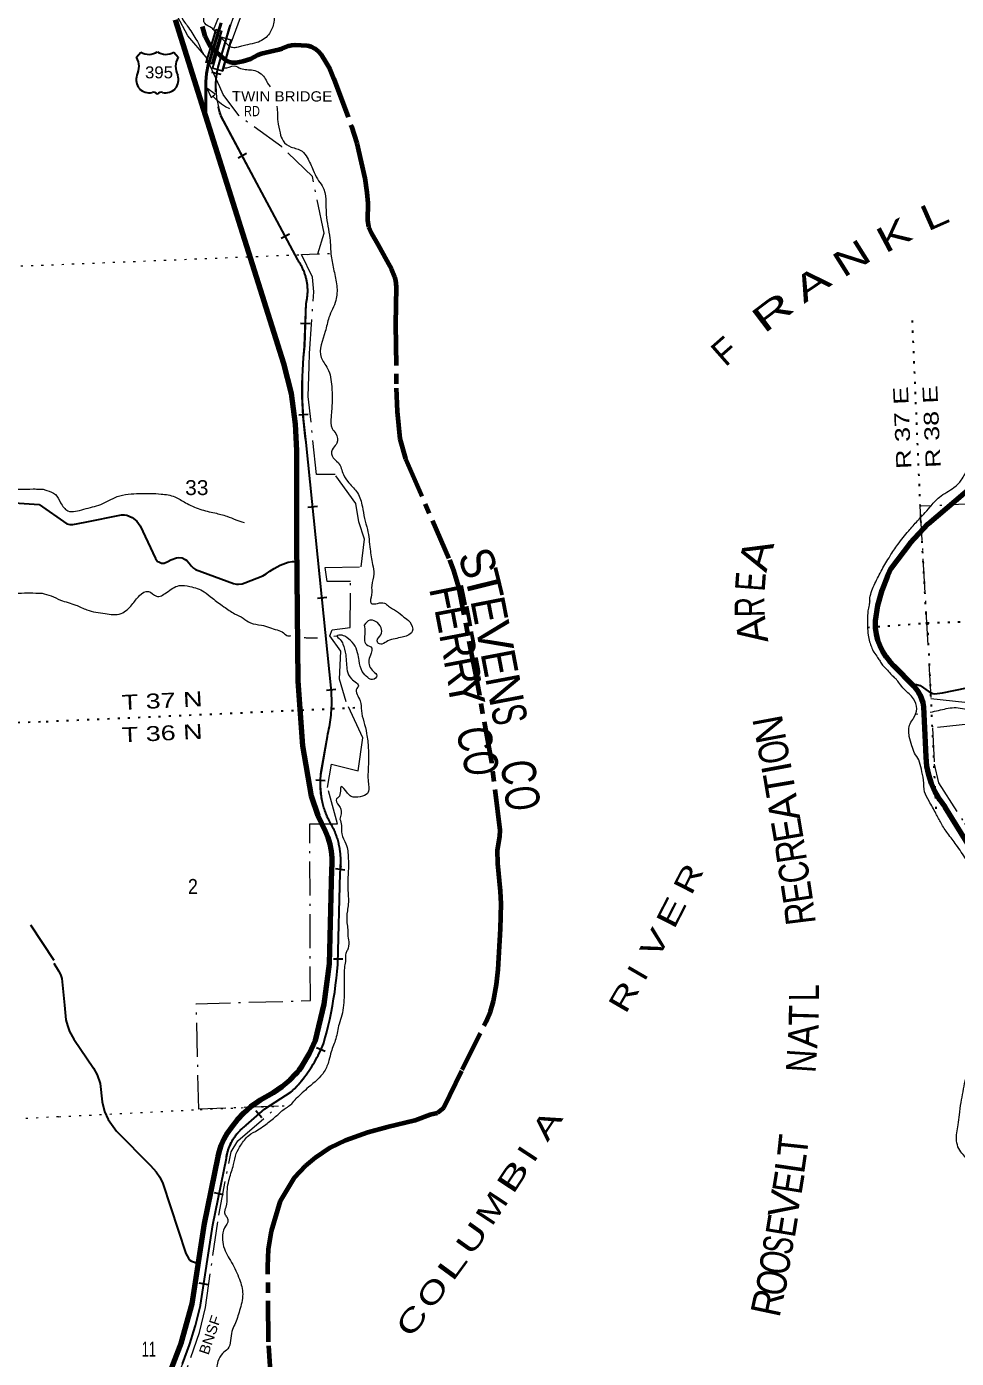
# Model space of a CAD drawing. Header units: feet. Extents: x 485078 to 733631, y 372822 to 564222.
# Drawn here: x 701063 to 711966, y 427414 to 443034 of the extents above; entities that cross this region are included whole.
import ezdxf
from ezdxf.enums import TextEntityAlignment as Align

# ---------------------------------------------------------------- set-up
doc = ezdxf.new("R2010")
doc.units = ezdxf.units.FT
doc.header["$LTSCALE"] = 80
for name, pattern in [('DOT_DASHED', [7.7, 5, -1.2, 0.3, -1.2]), ('DOTTED', [1.5, 0.3, -1.2]), ('LONG_DASH_SHORT_DASH', [9.9, 6, -1.2, 1.5, -1.2])]:
    doc.linetypes.add(name, pattern=pattern)
for name, color, linetype, lineweight in [('11', 7, 'LONG_DASH_SHORT_DASH', 60), ('16', 7, 'Continuous', 25), ('20', 7, 'Continuous', 70), ('23', 7, 'Continuous', 70), ('26', 7, 'Continuous', 40), ('27', 7, 'Continuous', 25), ('29', 7, 'Continuous', 25), ('34', 7, 'Continuous', 25), ('39', 7, 'Continuous', 13), ('41', 7, 'Continuous', 13), ('44', 7, 'DOT_DASHED', 13), ('6', 7, 'DOTTED', 25), ('61', 7, 'Continuous', 13), ('7', 7, 'DOTTED', 13)]:
    doc.layers.add(name, color=color, linetype=linetype, lineweight=lineweight)
doc.layers.add('12', color=7, linetype='Continuous')

msp = doc.modelspace()

# ---------------------------------------------------------------- linework, layer by layer
at = {"layer": '11'}
for points in [[(703122.11, 443034.54), (703154.33, 442921.75), (703191.24, 442846.98), (703219.81, 442802.37), (703330.47, 442694.76), (703398.76, 442642.43), (703436.55, 442622.13), (703473.44, 442613.68), (703518.89, 442613.18), (703597.93, 442628.04), (703687.24, 442658.21), (703774.39, 442702.21), (703815.28, 442718.7), (704019.73, 442764.56), (704060.91, 442777.8), (704137.61, 442808.43), (704173.84, 442817.3), (704212.5, 442820.86), (704281.62, 442818.62), (704356.44, 442811.5), (704401.1, 442799.67), (704440.65, 442779.81), (704481.59, 442748.04), (704517.21, 442707.45), (704573.06, 442618.97), (704616.54, 442537.94), (704666.92, 442423.34), (704872.29, 441863.76), (704936, 441667.72), (704986.2, 441445.6), (705027.09, 441256.64), (705051.61, 441087.03), (705064.96, 440965.47), (705059.5, 440765.78), (705072.16, 440687.48), (705105.77, 440607.63), (705182.49, 440479.78), (705287.61, 440288.33), (705340.78, 440190.13), (705376.08, 440102.6), (705387.59, 440055.68), (705394.76, 439983.16), (705389.07, 439539.02), (705397.97, 438793.7), (705407.28, 438519.15), (705439.28, 438199.22), (705504.26, 437966.55), (706024.62, 436778.59)], [(703935.82, 427083.36), (703899.88, 427608.22), (703891.68, 428490.58), (703898.5, 428696.58), (703935.2, 428905.24), (704040.33, 429263), (704205.54, 429534.9), (704331.69, 429671.59), (704449.3, 429770.51), (704624, 429887.09), (704802.99, 429972.17), (705063.8, 430067.18), (705293.12, 430128.64), (705620.45, 430208.91), (705796.18, 430275.88), (705881.45, 430295.77), (705954.76, 430354.13), (706171.77, 430798.49), (706453.53, 431363.49), (706501.01, 431483.6), (706537.44, 431605.58), (706573.67, 431797.58), (706592.32, 431974.09), (706619.36, 432453.48), (706625.84, 432745.09), (706620.03, 432895.63), (706587.31, 433217.17), (706586.2, 433373.13), (706612.33, 433535.35), (706616, 433609.96), (706516.86, 434408.67), (706345.42, 435356.18), (706130.76, 436459.71), (706074.09, 436654.92), (706024.62, 436778.59)]]:
    msp.add_lwpolyline(points, dxfattribs=at)
at = {"layer": '16'}
for p, q in [((702352.12, 442674.93), (702403.43, 442733.69)), ((702595.19, 442739.66), (702594.91, 442739.46)), ((702787.28, 442733.78), (702838.67, 442674.93))]:
    msp.add_line(p, q, dxfattribs=at)
for centre, radius, start, end in [((702494.51, 442891.35), 182.07, 239.97227, 303.45418), ((702696.29, 442890.85), 181.52, 236.33975, 300.08743), ((702696.28, 442891.35), 182.07, 236.54582, 236.59441), ((702159.14, 442564.3), 222.05, 332.97043, 29.75871), ((703031.64, 442564.3), 222.05, 150.24129, 207.02957), ((702498.33, 442409.4), 151.42, 159.09177, 283.81923), ((702692.45, 442409.4), 151.42, 256.18077, 20.90823)]:
    msp.add_arc(centre, radius, start, end, dxfattribs=at)
for centre, major_axis, start_param, end_param in [((702553.67, 442210.58), (-19.56, 51.67), 4.95877769, 6.28318531), ((702637.12, 442210.58), (19.56, 51.67), 0, 1.32637542)]:
    msp.add_ellipse(centre, major_axis=major_axis, ratio=0.929097, start_param=start_param, end_param=end_param, dxfattribs=at)
at = {"layer": '20'}
for points in [[(703164.5, 441984.67), (702808.06, 443114.08)], [(702763.09, 427300.24), (702877.91, 427604.18), (703003.54, 428053.85), (703147.13, 428995.86), (703307.95, 429782.33), (703319.58, 429833.07), (703344.99, 429912.26), (703378.54, 429988.37), (703419.87, 430060.56), (703468.51, 430128.02), (703534.07, 430215.03), (703608.37, 430294.7), (703690.59, 430366.18), (703779.82, 430428.66), (703806.98, 430445.06), (703958.07, 430532.35), (704059.28, 430601.12), (704152.74, 430680.08), (704215.64, 430745.65), (704239.37, 430770.62), (704257.49, 430795.65), (704292.68, 430844.26), (704380.12, 430988.19), (704452.04, 431140.47), (704551.22, 431566.8), (704612.62, 432042.32), (704641.54, 433152.14), (704646.31, 433203.11), (704646.94, 433284.19), (704639.1, 433364.9), (704622.86, 433444.35), (704598.41, 433521.67), (704566.01, 433596), (704481.57, 433779.45), (704402, 434007.78), (704302.27, 434597.62), (704245.97, 435356.91), (704232.28, 436988.15), (704229.48, 438062.94), (704216.96, 438370.01), (704167.13, 438730.74), (704079.86, 439084.28), (703164.5, 441984.67)]]:
    msp.add_lwpolyline(points, dxfattribs=at)
at = {"layer": '23'}
for points in [[(711141.34, 435644.28), (711103.04, 435705.8), (711071.38, 435770.99), (711046.71, 435839.13), (711029.29, 435909.47), (711019.33, 435981.25), (711016.92, 436053.68), (711017.16, 436063), (711046.16, 436246.15), (711094.15, 436425.27), (711160.6, 436598.38), (711201.47, 436683.95), (711423.37, 436974.78), (711634.88, 437202.45), (712164.84, 437651.96)], [(712283.27, 433152.46), (711833.57, 433880.55), (711771.33, 433966.73), (711718.45, 434058.95), (711675.49, 434156.18), (711642.93, 434257.38), (711621.12, 434361.42), (711610.31, 434467.17), (711609.74, 434554.32), (711585.71, 435057.88), (711576.7, 435102.31), (711563.09, 435145.55), (711545.04, 435187.13), (711522.74, 435226.6), (711496.43, 435263.52), (711466.41, 435297.49), (711463.49, 435300.43), (711236.11, 435534.88), (711185.86, 435587.1), (711141.34, 435644.28)]]:
    msp.add_lwpolyline(points, dxfattribs=at)
at = {"layer": '26'}
msp.add_lwpolyline([(703164.5, 441984.67), (703164.52, 442002.32), (703164.98, 442338.93), (703165.01, 442363.68), (703166.02, 442388.93), (703173.8, 442484.72), (703193.06, 442587.16), (703198.38, 442604.55), (703343.23, 443078.45)], dxfattribs=at)
at = {"layer": '27', "lineweight": 13}
msp.add_lwpolyline([(703247.99, 442220.83), (703273.6, 442242.32), (703174.95, 442311.4), (703225.86, 442202.25)], close=True, dxfattribs=at)
msp.add_lwpolyline([(703445.35, 442070.37), (703395.91, 442095.31), (703349.34, 442125.28), (703306.17, 442159.95), (703266.85, 442198.95), (703247.99, 442220.83)], dxfattribs=at)
at = {"layer": '29'}
msp.add_line((701106.18, 432500.8), (701379.81, 432084.72), dxfattribs=at)
for points in [[(700071.89, 437637.6), (700144.9, 437625.81), (700193.58, 437612.99), (700352.42, 437554.04), (700477.96, 437510.46), (700557.75, 437492.81), (700675.59, 437477.43), (700916.05, 437448.95), (701210.69, 437428.52)], [(701210.69, 437428.52), (701535.48, 437201.7), (701567.79, 437193.61), (701605.5, 437196.31), (701748.22, 437223.25), (702173.72, 437309.49), (702208.73, 437309.49), (702238.35, 437304.1), (702300.29, 437277.15), (702354.15, 437234.03), (702394.55, 437180.14), (702574.98, 436794.78), (702599.22, 436762.45), (702612.68, 436757.06), (702645, 436740.89), (702677.31, 436740.89), (702720.4, 436759.75), (702752.72, 436778.61), (702820.04, 436805.56), (702844.28, 436808.26), (702884.68, 436802.87), (702922.38, 436784), (702941.23, 436770.53), (702968.16, 436740.89), (702992.4, 436711.24), (703019.33, 436681.6), (703043.56, 436668.13), (703487.91, 436501.05), (703525.61, 436492.97), (703547.16, 436492.97), (703590.25, 436498.36), (703619.87, 436509.14), (703832.62, 436592.67), (703873.01, 436614.23), (703916.1, 436646.57), (703964.57, 436678.91), (704037.29, 436716.63), (704131.54, 436751.67), (704180.02, 436759.75), (704234.2, 436759.57)], [(711441.63, 435322.97), (711497.5, 435319.62), (711540.54, 435304.64), (711649.11, 435233.46), (711688.43, 435210.98), (711709.01, 435207.23), (711802.6, 435218.47), (712090.87, 435278.41)], [(701380.95, 432048.6), (701437.17, 431960.31), (701458.71, 431914.5), (701476.21, 431868.68), (701508.53, 431556.08), (701523.34, 431383.62), (701540.84, 431318.94), (701566.43, 431248.88), (701616.25, 431157.25), (701847.85, 430817.71), (701890.94, 430739.58), (701923.25, 430639.85), (701950.18, 430424.27), (701977.12, 430308.41), (702020.2, 430214.08), (702117.15, 430079.34), (702515.71, 429675.12), (702580.36, 429602.38), (702623.43, 429540.38), (702661.13, 429464.93), (702930.43, 428645.71), (702960.08, 428589.14), (702976.23, 428567.58), (702995.06, 428554.09), (703075.41, 428525.37)]]:
    msp.add_lwpolyline(points, dxfattribs=at)
at = {"layer": '34', "lineweight": 13}
for p, q in [((703440.05, 443006.9), (703309.06, 442559.04)), ((703341.51, 442915.04), (703237.27, 442547.03)), ((703341.51, 442915.04), (703466.59, 442879.62)), ((703466.59, 442879.62), (703362.35, 442511.6)), ((703237.27, 442547.03), (703362.35, 442511.6)), ((703342.5, 441988.87), (704242.45, 440297.89)), ((704341.51, 439789.72), (704323.72, 439291.16)), ((704342.62, 438156.09), (704637.23, 435234.95)), ((704590.8, 434709.78), (704519.3, 434298.69)), ((704741.51, 433149.54), (704712.59, 432039.72))]:
    msp.add_line(p, q, dxfattribs=at)
at = {"layer": '34'}
for p, q in [((703344.59, 442472.75), (703236.19, 442494.78)), ((703639.4, 441544.88), (703541.76, 441492.91)), ((704145.44, 440599.6), (704047.8, 440547.63)), ((704386.45, 439548.93), (704275.91, 439552.87)), ((704363.33, 438483.73), (704252.96, 438476.56)), ((704472.09, 437405.5), (704362.04, 437394.4)), ((704582.28, 436338.96), (704472.23, 436327.86)), ((704688.64, 435258.39), (704578.59, 435247.29)), ((704565.28, 434189.81), (704454.76, 434194.19)), ((704794.93, 433142.08), (704685.12, 433155.29)), ((704770.17, 432095.24), (704659.59, 432098.12)), ((704563.1, 431011.36), (704462.78, 431057.95)), ((703821.82, 430234.74), (703749.03, 430318.03)), ((703372.61, 429332.34), (703264.24, 429354.5)), ((703195.61, 428277.93), (703086.27, 428294.6))]:
    msp.add_line(p, q, dxfattribs=at)
for points in [[(703283.41, 442267.9), (703282.76, 442279.06), (703281.99, 442296.49), (703281.59, 442314.05), (703281.46, 442331.49), (703281.61, 442349.04), (703282.1, 442366.5), (703282.92, 442383.96), (703283.95, 442401.4), (703285.4, 442418.89), (703287.08, 442436.35), (703289.1, 442453.71), (703291.35, 442471.06), (703294.03, 442488.36), (703296.95, 442505.62), (703300.12, 442522.76), (703303.6, 442539.92), (703307.45, 442556.99), (703308, 442559.32), (703439, 443007.22), (703446.36, 443031.1), (703454.23, 443054.67)], [(704516.88, 434289.53), (704518.21, 434298.86), (704589.72, 434710.01), (704596.62, 434737.42), (704602.85, 434764.77), (704608.6, 434792.27), (704614.08, 434819.99), (704618.89, 434847.72), (704623.21, 434875.41), (704627.25, 434903.34), (704630.62, 434931.27), (704633.48, 434959.17), (704635.91, 434987.35), (704637.8, 435015.34), (704639.38, 435043.4), (704640.33, 435071.63), (704640.73, 435099.66), (704640.66, 435127.82), (704640.24, 435155.89), (704639.2, 435184.13), (704637.76, 435212.14), (704636.13, 435234.86), (704341.53, 438155.96), (704330.76, 438232.7), (704321.8, 438309.29), (704314.15, 438386.07), (704307.32, 438463.42), (704302.31, 438540.58), (704298.67, 438617.49), (704295.85, 438694.98), (704294.85, 438772.29), (704295.22, 438849.34), (704296.85, 438927.03), (704299.91, 439004.03), (704303.86, 439081.16), (704309.55, 439158.55), (704316.7, 439235.25), (704322.62, 439291.24), (704340.41, 439789.87), (704342.99, 439800.29), (704345.27, 439810.59), (704347.39, 439820.94), (704349.41, 439831.39), (704351.17, 439841.81), (704352.74, 439852.24), (704354.22, 439862.75), (704355.44, 439873.26), (704356.46, 439883.76), (704357.33, 439894.36), (704357.99, 439904.89), (704358.53, 439915.45), (704358.84, 439926.06), (704358.95, 439936.61), (704358.87, 439947.2), (704358.66, 439957.76), (704358.22, 439968.38), (704357.63, 439978.91), (704356.81, 439989.5), (704355.84, 440000.01), (704354.69, 440010.55), (704353.34, 440021.03), (704351.79, 440031.49), (704350.12, 440041.92), (704348.19, 440052.35), (704346.12, 440062.75), (704343.86, 440073.09), (704341.46, 440083.39), (704338.8, 440093.63), (704336, 440103.85), (704333.06, 440113.97), (704329.92, 440124.08), (704326.58, 440134.12), (704323.05, 440144.15), (704319.43, 440154.07), (704315.55, 440163.93), (704311.52, 440173.71), (704307.35, 440183.46), (704303.02, 440193.06), (704298.44, 440202.66), (704293.78, 440212.16), (704288.9, 440221.53), (704283.94, 440230.85), (704278.71, 440240.11), (704273.38, 440249.22), (704267.9, 440258.23), (704262.24, 440267.23), (704256.4, 440276.03), (704250.48, 440284.78), (704244.34, 440293.41), (704241.51, 440297.31), (703341.49, 441988.42), (703335.58, 442005.02), (703330.1, 442021.6), (703324.92, 442038.28), (703319.88, 442055.12), (703315.26, 442072), (703310.94, 442088.88), (703308.7, 442098.09)], [(704407.06, 430838.31), (704422.85, 430863.77), (704438.09, 430889.28), (704452.93, 430915.12), (704467.2, 430941.39), (704481.08, 430967.63), (704494.56, 430994.22), (704507.47, 431021.23), (704520.01, 431048.21), (704532.07, 431075.38), (704543.54, 431102.95), (704547.2, 431113.51), (704557.54, 431151.06), (704578.54, 431229.71), (704598.23, 431309.41), (704616.48, 431388.74), (704633.36, 431468.63), (704648.42, 431549.16), (704662.49, 431629.28), (704675.22, 431709.97), (704686.11, 431791.27), (704696.03, 431872.17), (704704.54, 431953.18), (704711.23, 432034.79), (704711.49, 432039.76), (704739.28, 433106.28), (704745.78, 433190.61), (704741.09, 433151.63), (704742.69, 433166.78), (704743.98, 433181.98), (704745, 433197.15), (704745.79, 433212.38), (704746.38, 433227.62), (704746.58, 433242.85), (704746.59, 433258.09), (704746.28, 433273.37), (704745.77, 433288.64), (704744.91, 433303.84), (704743.86, 433319.04), (704742.55, 433334.19), (704740.91, 433349.39), (704739.03, 433364.48), (704736.92, 433379.64), (704734.51, 433394.64), (704731.86, 433409.72), (704728.89, 433424.65), (704725.73, 433439.57), (704722.33, 433454.38), (704718.63, 433469.22), (704714.61, 433483.91), (704710.43, 433498.53), (704705.94, 433513.18), (704701.26, 433527.64), (704696.29, 433542.05), (704690.99, 433556.39), (704685.56, 433570.58), (704679.86, 433584.72), (704673.81, 433598.79), (704667.64, 433612.71), (704661.24, 433626.5), (704654.5, 433640.17), (704645.62, 433654.57), (704637.09, 433669.16), (704628.81, 433683.9), (704620.64, 433698.81), (704612.85, 433713.86), (704605.36, 433728.97), (704597.98, 433744.27), (704590.98, 433759.69), (704584.29, 433775.19), (704577.79, 433790.93), (704571.63, 433806.64), (704565.65, 433822.47), (704559.99, 433838.5), (704554.68, 433854.52), (704549.62, 433870.7), (704544.77, 433886.89), (704540.26, 433903.29), (704536.01, 433919.62), (704532.09, 433936.17), (704528.44, 433952.65), (704525.03, 433969.29), (704521.98, 433985.91), (704519.22, 434002.61), (704516.68, 434019.33), (704514.52, 434036.17), (704512.58, 434053.03), (704510.98, 434069.87), (704509.6, 434086.75), (704508.66, 434103.67), (704507.93, 434120.59), (704507.46, 434137.46), (704507.3, 434154.41), (704507.48, 434171.34), (704507.97, 434188.34), (704508.64, 434205.23), (704509.74, 434222.17), (704511.1, 434239.04), (704512.69, 434255.92), (704514.6, 434272.67), (704516.88, 434289.53)], [(702889.67, 427348.61), (702918.35, 427422.55), (702945.8, 427497.24), (702971.58, 427572.77), (702996.36, 427648.05), (703019.91, 427724.07), (703041.77, 427800.95), (703062.65, 427877.57), (703082.19, 427954.5), (703100.05, 428032.24), (703101.32, 428038.96), (703244.53, 428978.49), (703404.84, 429762.51), (703405.75, 429767.68), (703406.68, 429773.63), (703408.36, 429783.6), (703410.26, 429793.46), (703412.24, 429803.31), (703414.47, 429813.13), (703416.82, 429822.97), (703419.36, 429832.66), (703422.1, 429842.36), (703424.97, 429851.99), (703427.98, 429861.61), (703431.24, 429871.12), (703434.62, 429880.65), (703438.14, 429890.07), (703441.87, 429899.43), (703445.75, 429908.67), (703449.78, 429917.9), (703453.93, 429927.07), (703458.32, 429936.13), (703462.82, 429945.12), (703467.52, 429954.05), (703472.33, 429962.92), (703477.32, 429971.64), (703482.43, 429980.3), (703487.69, 429988.86), (703493.15, 429997.35), (703498.7, 430005.7), (703504.42, 430014.02), (703510.28, 430022.17), (703516.3, 430030.29), (703522.47, 430038.23), (703528.74, 430046.1), (703535.12, 430053.84), (703541.69, 430061.52), (703548.41, 430069), (703555.19, 430076.39), (703562.17, 430083.72), (703569.2, 430090.87), (703576.39, 430097.91), (703583.76, 430104.82), (703591.15, 430111.58), (703598.7, 430118.25), (703606.43, 430124.76), (703614.18, 430131.15), (703622.03, 430137.41), (703630.05, 430143.5), (703635.83, 430148.17), (703855.4, 430340.07), (704163.3, 430538.56), (704180.29, 430552.38), (704185.94, 430558.12), (704206.55, 430579.58), (704226.81, 430601.55), (704246.59, 430623.71), (704266.19, 430646.31), (704285.16, 430669.19), (704303.94, 430692.49), (704322.08, 430716.07), (704339.98, 430739.92), (704357.41, 430763.98), (704374.48, 430788.54), (704390.93, 430813.36), (704407.06, 430838.31)]]:
    msp.add_lwpolyline(points, dxfattribs=at)
at = {"layer": '34', "lineweight": 13}
msp.add_lwpolyline([(703456.71, 442874.1), (703347.02, 442905.16), (703247.14, 442552.54), (703356.83, 442521.47)], close=True, dxfattribs=at)
for points in [[(704163.95, 430537.67), (703856.06, 430339.19), (703636.54, 430147.33)], [(703405.92, 429762.3), (703245.61, 428978.3), (703102.4, 428038.78)]]:
    msp.add_lwpolyline(points, dxfattribs=at)
for centre, radius, start, end in [((704805.67, 442594.29), 1426.59, 126.04074, 163.18821), ((704284.14, 442330.17), 1001.59, 166.79031, 199.92269), ((703752.57, 439938.66), 607.48, 345.80806, 36.25317), ((708724.7, 438796.75), 4428.67, 173.5902, 188.31769), ((703028.54, 435112.54), 1613.34, 345.5437, 4.35156), ((705477.77, 434153.95), 969.34, 171.41242, 211.97034), ((703873, 433249.72), 874.71, 352.76414, 26.55045), ((700045.15, 432390.37), 4680.71, 344.16544, 355.64244), ((702963.23, 431750.5), 1708.94, 315.44734, 337.71917), ((703976.09, 429682.14), 575.61, 126.86918, 171.47147), ((698650.6, 429027.56), 4560.51, 337.21679, 347.39116)]:
    msp.add_arc(centre, radius, start, end, dxfattribs=at)
at = {"layer": '39'}
for p, q in [((703241.75, 442617.08), (703253.49, 442607.5)), ((704666.77, 435883.5), (704700.73, 435889.84)), ((711479.45, 434971.82), (711513.49, 434975.04))]:
    msp.add_line(p, q, dxfattribs=at)
for points in [[(693235.21, 447887.48), (693260.53, 447702.21), (693272.17, 447504.28), (693274.16, 447188.6), (693402.38, 446905.97), (693521.44, 446651.34), (693640.09, 446248.93), (693710.09, 445954), (693783.68, 445723.98), (693906.07, 445435.07), (694049.38, 445181.34), (694219.9, 444956.97), (694429.27, 444669.28), (694595.42, 444347.59), (694721.38, 443965.7), (694791.98, 443444.1), (694824.35, 443022.27), (694979.39, 442673.85), (695229.48, 442326.96), (695456.27, 442060.17), (695656.32, 441804.52), (695883.81, 441519.53), (696119.76, 441172.11), (696384.02, 440931.01), (696740.47, 440713.59), (697146.99, 440615.45), (697529.64, 440506.29), (697815.69, 440488.65), (698048.57, 440485.22), (698263.58, 440630.9), (698471.27, 440545.56), (698601.75, 440309.57), (698714.9, 439998.04), (698807.13, 439651.32), (698827.22, 439285.71), (698898.53, 438851.17), (699028.45, 438471.45), (699246.23, 438228.61), (699433.7, 438089.88), (699675.5, 437906.64), (699975.6, 437786.3), (700239.02, 437672.68), (700423.39, 437614.8), (700611.49, 437617.79), (700743.25, 437612.6), (700862.87, 437606.95), (700988.25, 437609.62), (701137.96, 437611.17), (701189.38, 437610.13), (701204.92, 437608.76)], [(703273.61, 442974.21), (703268.39, 442981.31), (703231.19, 443019.05), (703151.13, 443074.18), (703140.09, 443120.52), (703180.59, 443224.54), (703226.05, 443385.33), (703239.71, 443515.14), (703299.59, 443664.07), (703330.92, 443822.56), (703274.11, 443930.77), (703162.76, 444031.84), (703118.82, 444103.86), (703073.61, 444240.63), (703000.53, 444352.57), (702933.93, 444444.39), (702876.45, 444587), (702844.3, 444677.46), (702881.3, 444753.07), (702973.6, 444797.37), (703087.81, 444757.07), (703163.51, 444614.82), (703252.23, 444531.53), (703336.82, 444452.2), (703431.02, 444399.37), (703543.29, 444354.99), (703615.42, 444291.61), (703704.21, 444101.04), (703730.32, 444066.28)], [(702652.39, 444391.78), (702668.3, 444356.25), (702705.06, 444237.54), (702758.52, 444092.83), (702801.43, 443970.19), (702818.53, 443820.73), (702837.38, 443685.47), (702849.29, 443594.62), (702871.67, 443485.74), (702881.59, 443392.82), (702921.37, 443326.8), (702963.28, 443254.74), (702937.95, 443203.64), (702903.06, 443227.26), (702881.82, 443174.21), (702905.55, 443099.78), (702947.15, 443043.91), (703047.42, 442887.96), (703083.03, 442827.93), (703154.6, 442689.65), (703178.64, 442669.85)], [(704031.78, 443531.77), (704023.75, 443504.02), (703984.48, 443337.28), (703974.31, 443235.87), (703957.35, 443067.53), (703899.11, 442938.88), (703761.16, 442847.14), (703652.26, 442822.77), (703583.74, 442805.25), (703529.36, 442790.02), (703478.74, 442789.04), (703442.61, 442803)], [(703337.41, 442889.55), (703332.89, 442893.5), (703327.73, 442900.52)], [(703372.66, 442553.88), (703382.14, 442550.34), (703497.11, 442574.83), (703572.65, 442543.91), (703718.86, 442524.48), (703852.2, 442438), (703887.93, 442371.89), (703919.68, 442330.2)], [(703998, 442102.34), (703998.63, 442096.72), (704008.11, 441922.83), (704035.06, 441787.73), (704069.28, 441695.28), (704165.9, 441622.25), (704292.41, 441574.1), (704352.63, 441498.35), (704422.33, 441351.93), (704472.98, 441247.66), (704529.27, 441165.76), (704576.3, 440832.68), (704618.2, 440554.15), (704634.47, 440343.95), (704666.22, 440170.49), (704700.03, 439995.04), (704689.23, 439822.77), (704608.07, 439622.83), (704564.72, 439458.03), (704515.95, 439155.48), (704591.41, 439025.37), (704640.11, 438813.77), (704645.58, 438637.77), (704632.91, 438457.37), (704645.68, 438322), (704689.39, 438262.12), (704701.73, 438149.01), (704656.27, 438091.45), (704643.88, 438000.12), (704718.39, 437918.57), (704777.81, 437780.05), (704842.51, 437682.12), (704942.03, 437564.62), (704999.86, 437403.81), (705024.83, 437266.65), (705059.8, 437135.75), (705090.63, 436905.59), (705120.47, 436726.02), (705134.76, 436616.99), (705109.11, 436478.85), (705107.16, 436371.53), (705103.02, 436272.26), (705178.01, 436269.67), (705258.96, 436273.26), (705306.24, 436237.74), (705400.56, 436178.84), (705486.98, 436109.67), (705554.94, 436052.29), (705585.46, 435941.55), (705527.7, 435891.85), (705465.25, 435874.44), (705384.62, 435854.66), (705300.02, 435830.76), (705229.87, 435792.96), (705181.01, 435806.19), (705174.5, 435828.33), (705217.61, 435902.03), (705220.08, 435983.05), (705153.79, 436058.68), (705086.7, 436071.55), (705020.95, 436015.62)], [(710950.7, 436299.57), (710953.14, 436333), (711010.59, 436502.12), (711094.49, 436665.68), (711188.58, 436825.39), (711279.1, 436960.75), (711407.65, 437119.1), (711510.63, 437238.5), (711655.38, 437397.17), (711768.48, 437516.76), (711938.44, 437629.36), (712023.83, 437716.03), (712100.18, 437851.11), (712200.82, 437986.65), (712297.01, 438039.12), (712400.42, 438033.03), (712571.41, 438093.02), (712761.29, 438222.2), (712858.16, 438343.5), (713019.98, 438561.2), (713149.52, 438668.97), (713331.74, 438775.74), (713465.37, 438881.56), (713664.74, 438940.08), (713907.77, 439043.97), (714069.67, 439154.39), (714200.48, 439300.64), (714404.42, 439539.4), (714558.41, 439639.55), (714760.2, 439677.87), (715012.85, 439808.27), (715155.41, 439871.75), (715453.54, 439954.45), (715714.64, 440066.79), (716038.67, 440172.26), (716348.2, 440293.63), (716613.98, 440373.68), (716903.3, 440389.41), (717202.79, 440403.31), (717518.39, 440421.57), (717788.17, 440400.48), (718041.57, 440492.43), (718222.72, 440550.6), (718437.69, 440639.78), (718590.33, 440705.49), (718694.58, 440760.14), (718830.59, 440847.79), (718914.52, 440906.09), (718996.26, 440972.45), (719049.93, 441024.09), (719063.83, 441038.53), (719051.01, 441072.7), (719018.1, 441098.37), (718989.4, 441116.03), (718874.43, 441091.54), (718685.5, 441017.03), (718526.03, 440989.65), (718336.63, 440939.42), (718079.3, 440841.32), (717893.55, 440811.41), (717643.02, 440780.24), (717398.75, 440739.07), (717408.04, 440781.76), (717431.71, 440814.61), (717365.81, 440870.01), (717275.53, 440825.75), (717127.1, 440752.03), (716977.55, 440734.96), (716790.14, 440686.79), (716543.85, 440645.59), (716251.71, 440567.05), (716049.8, 440534.8), (715847.81, 440506.6), (715652.06, 440470.42), (715592.56, 440509.75), (715736.35, 440613.74), (715825.75, 440702.52)], [(683034.62, 435383.56), (682967.54, 435338.54), (682930.77, 435294.66), (682851.09, 435261.32), (682807.18, 435298.13), (682790.39, 435366.33), (682784.41, 435416.71), (682810.38, 435478.4), (682819.33, 435561.72), (682842.89, 435633.45), (682894.04, 435671.79), (682953.57, 435597.11), (682973.54, 435498.67), (682995.45, 435402.33), (683018.38, 435384.97), (683097.9, 435369.73), (683195.6, 435355.17), (683375.46, 435309.27), (683656.54, 435315.74), (683814.1, 435376.28), (684024.61, 435481.31), (684255.87, 435572.95), (684387.78, 435616.34), (684580.87, 435647.85), (684813.29, 435709.17), (685045.01, 435788.68), (685270.67, 435920.6), (685454.05, 436046.88), (685619.71, 436160.35), (685770.66, 436182.19), (686026.95, 436254.52), (686235.74, 436351.39), (686475.48, 436485.86), (686600.79, 436595.8), (686721.76, 436766.3), (686789.95, 436993.53), (686875.87, 437233.56), (686995.89, 437270.43), (687312.81, 437345.04), (687576.32, 437439.91), (687772.91, 437485.72), (687978.66, 437450.91), (688169.24, 437336.59), (688520.81, 437299.14), (688986.19, 437355), (689278.77, 437378.09), (689552.3, 437370.1), (689908.07, 437328.76), (690219.22, 437289.8), (690598.31, 437273.61), (690870.67, 437243.32), (691131.75, 437137.71), (691433.34, 437084.22), (691807.23, 437150.83), (692235, 437290.3), (692625.05, 437304.89), (692936.36, 437261.89), (693158.98, 437262.12), (693333.33, 437307.1), (693600.19, 437367.68), (693779.21, 437449.27), (693936.85, 437507.79), (694104.68, 437564.67), (694313.31, 437612.96), (694500.33, 437591.62), (694806.11, 437534.23), (695044.9, 437535.07), (695246.23, 437562.84), (695450.66, 437615.02), (695715.58, 437726.13), (696041.59, 437827.39), (696477.59, 437910.49), (696654.66, 437937.36), (696935.66, 437945.84), (697178.95, 437882.07), (697376.07, 437808.48), (697682.94, 437775.43), (697922.28, 437814.75), (698144.98, 437865.58), (698298.11, 437830.83), (698671.58, 437644.41), (698869.78, 437542.52), (699014.2, 437471.01), (699205.48, 437391.13), (699464.47, 437287.46), (699705.96, 437164.93), (699812.21, 437085.92), (699948.46, 436910.87), (700190.02, 436733.68), (700437.19, 436568.86), (700650.93, 436431.12), (700800.01, 436396.21), (700966.28, 436388.26), (701105.73, 436393.48), (701231.28, 436389.62), (701243.44, 436390.34)], [(701204.92, 437608.76), (701256.34, 437607.43), (701297.78, 437595.21), (701400, 437546.59), (701460.62, 437450.6), (701545.53, 437355.09), (701733.5, 437374.92), (701930.92, 437429.35), (702125.57, 437522.19), (702386.15, 437557.6), (702639.42, 437552.39), (702800.08, 437519.07), (702924.96, 437450.64), (703094.55, 437374.98), (703269.62, 437329.8), (703412.13, 437292.07), (703516.26, 437249.56), (703612.05, 437219.03)], [(701243.44, 436390.34), (701348.34, 436357.39), (701460.68, 436308.96), (701638.05, 436249.65), (701768.77, 436193.48), (701982.31, 436149.04), (702170.63, 436150.66), (702298.23, 436254.34), (702387.28, 436361.33), (702491.65, 436409.91), (702583.9, 436352.99), (702702.56, 436395.78), (702850.84, 436477.59), (702976.6, 436467.89), (703143.89, 436406.35), (703240.55, 436331.31), (703374.17, 436230.66), (703501.36, 436148.11), (703601.63, 436095.4), (703687.77, 436040.39), (703815.88, 436014.54), (703909.56, 435988.01), (704001.3, 435957.41), (704074.86, 435924.42), (704126.19, 435888.98), (704162.53, 435891.5)], [(710950.7, 436299.57), (710941.92, 436247.54), (710928.82, 436182.05), (710925.08, 436071.65), (710923.21, 435998.67), (710932.56, 435897.62), (710949.4, 435817.16), (710969.99, 435759.15), (710999.93, 435695.53), (711042.96, 435633.78), (711071.03, 435590.74), (711100.97, 435545.83), (711145.88, 435499.05), (711192.66, 435444.79), (711233.83, 435405.49), (711259.14, 435382.77)], [(705020.95, 436015.62), (705028.85, 435922.66), (705047.7, 435787.41), (705109.27, 435746.09), (705102.36, 435685.23), (705075.6, 435603.75), (705128.83, 435471.18), (705170.31, 435421.38), (705118.54, 435375.85), (705065.43, 435399.11), (704999.21, 435470.7), (704962.26, 435599.53), (704944.32, 435688.24), (704899.74, 435792.64), (704819.28, 435868), (704762.04, 435895.23), (704701.42, 435887.98), (704740.76, 435844.21), (704772.16, 435792.19), (704805.02, 435665.3), (704822.87, 435477.4), (704871.26, 435385.22), (704952.08, 435291.65), (704936.28, 435271.11), (704973.55, 435126.09), (704987.96, 435010.99), (705016.81, 434882), (705049.91, 434742.97), (705069.51, 434569.27), (705073.24, 434482.3), (705069.7, 434352.69), (705069.1, 434176.57), (705061.63, 434040.8), (704973.3, 434000.63), (704869.92, 434004.7), (704826.61, 434044.35), (704750.16, 434121.81), (704720.22, 433995.73), (704696.28, 433977.05), (704724.15, 433898.64), (704747.25, 433856.58), (704736.79, 433740.22)], [(704317.25, 435869.98), (704339.29, 435866.79), (704446.63, 435866.85), (704472.43, 435866.25)], [(711725.66, 433805.59), (711645.88, 433949.79), (711593.12, 434058.07), (711582.29, 434197.53), (711555.46, 434326.56), (711525.02, 434433.25), (711476.91, 434511.26), (711444.8, 434599.7), (711414.32, 434708.42), (711423.53, 434858.39), (711464.78, 434923.96), (711501.15, 435031.95), (711464.4, 435150.66), (711354.87, 435261.89), (711298.82, 435331.65), (711259.14, 435382.77)], [(711660.9, 434993.25), (711756.69, 435014.63), (711940.37, 435046.53), (712131.44, 435011.77), (712250.17, 434947.28), (712345.48, 434837.79), (712470.76, 434749.13), (712587.04, 434706.85), (712738.8, 434713.84), (712885.45, 434775.39), (713032.65, 434808.6), (713176.36, 434813.41), (713411.14, 434822.01), (713546.19, 434854.99), (713635.57, 434870.1)], [(714660.96, 424967.95), (714652.33, 425008.5), (714651.14, 425069.2), (714657.42, 425162.43), (714644, 425226.95), (714595.97, 425300.91), (714552.15, 425366.86), (714523.81, 425469.55), (714481.85, 425543.63), (714448.11, 425611.8), (714424.77, 425666), (714365.03, 425717.47), (714352.13, 425755.68), (714376.51, 425855.34), (714344.2, 425953.9), (714314.43, 426026.19), (714247.42, 426138.25), (714191.14, 426220.15), (714089.71, 426331.54), (713984.56, 426426.66), (713864.95, 426535.67), (713776.35, 426612.9), (713644.4, 426731.79), (713553.93, 426800.89), (713465.96, 426845.74), (713390.1, 426892.85), (713295.82, 426949.72), (713183, 427022.43), (713084.47, 427089.34), (712996.39, 427140.27), (712957.44, 427163.8), (712918.34, 427195.43), (712915.96, 427213.6), (712937.84, 427234.27), (712916.88, 427270.3), (712893.97, 427302.24), (712850.78, 427335.82), (712764.56, 427394.87), (712721.37, 427428.44), (712677.94, 427474.16), (712610.02, 427529.52), (712548.22, 427582.98), (712480.53, 427626.2), (712417.18, 427655.33), (712373, 427739.49), (712348.79, 427838.21), (712348.47, 427957.63), (712356.86, 428150.09), (712348.85, 428249.12), (712345.08, 428441.34), (712359.82, 428516.53), (712357.95, 428611.63), (712355.97, 428712.8), (712368.21, 428812.22), (712371.75, 428941.84), (712355.36, 429054.87), (712345.83, 429127.56), (712323.41, 429238.46), (712307.65, 429319.12), (712281.22, 429427.91), (712245.02, 429518.3), (712186.55, 429608.25), (712117.8, 429706.11), (712044.99, 429803.88), (711995.02, 429873.76), (711968.94, 429964.34), (711985.46, 430154.94), (712001.43, 430270.63), (712020.89, 430414.72), (712044.75, 430540.68), (712070.56, 430670.73), (712110.59, 430799.03), (712142.9, 430906.94), (712180.26, 430964.34), (712211.32, 431137), (712218.83, 431270.74), (712221.21, 431355.8), (712252.98, 431492.04), (712297.01, 431622.44), (712339.25, 431740.66), (712385.39, 431867.06), (712413.94, 431960.72), (712436.05, 432072.48), (712458.05, 432190.31), (712464.37, 432281.52), (712438.21, 432376.15), (712393.95, 432464.36), (712415.08, 432523.47), (712421.39, 432614.68), (712357.76, 432761.21), (712283.42, 432937.9), (712188.63, 433124.31), (712082.56, 433265.97), (711965.78, 433437.79), (711865.98, 433569.45), (711786.63, 433691.39), (711725.66, 433805.59)], [(704736.79, 433740.22), (704753.49, 433664.84), (704758.91, 433567.34), (704807.66, 433448.17), (704834.74, 433280.26), (704834.74, 433123.18), (704829.33, 432982.35), (704834.74, 432830.69), (704834.74, 432744.02), (704823.91, 432662.77), (704818.49, 432521.94), (704829.33, 432446.11), (704829.33, 432386.53), (704840.16, 432299.86), (704823.91, 432202.37), (704807.66, 432164.45), (704802.24, 432088.62), (704791.41, 432012.79), (704785.99, 431828.62), (704785.99, 431676.96), (704758.91, 431438.63), (704726.41, 431335.72), (704688.5, 431162.39), (704634.33, 431010.72), (704607.25, 430907.81), (704553.08, 430777.81), (704368.92, 430593.65), (704223.45, 430460.25)], [(703411.25, 429073.78), (703385.82, 429117.63), (703402.07, 429188.04), (703412.9, 429318.04), (703439.98, 429523.87), (703488.73, 429686.37), (703521.23, 429816.37), (703575.4, 429913.86), (703667.48, 430027.61), (703775.81, 430092.61), (703851.64, 430146.78), (703970.81, 430238.86), (704068.3, 430325.52), (704171.22, 430401.35), (704222.67, 430463.65)], [(703411.25, 429073.78), (703423.87, 429033.61), (703383.09, 428943.75), (703358.99, 428829.93), (703373.2, 428724.95), (703465.96, 428538.5), (703558.93, 428341.93), (703596.79, 428166.56), (703560.02, 427975.57), (703502.49, 427810.49), (703469.62, 427730.91), (703420.98, 427525.53), (703361.27, 427471.74), (703306.4, 427377.57), (703287.22, 427219.31), (703238.42, 427022.02), (703150.05, 426983.87)]]:
    msp.add_spline(points, degree=3, dxfattribs=at)
at = {"layer": '44'}
for points in [[(703596.13, 443213.83), (703442.61, 442803), (703254.63, 442997.54), (703379.24, 443303.34)], [(703169.13, 442677.17), (702952.65, 442926.55), (702832.59, 443154.08)], [(702784.4, 426842.52), (703088.25, 427716.1), (703159.15, 428011.15), (703317.35, 429095.07), (703459.36, 429834.93), (703541.17, 429966.14), (704013.24, 430372.06), (703081.83, 430335.65), (703051.82, 431573.44), (704390.72, 431609.85), (704382.54, 433682.51), (704707.25, 433684.98), (704590.82, 434110.92), (704638.12, 434383.97), (704952.38, 434306.88), (705004.48, 434694.38), (704808.1, 435116.29), (704731.18, 435380.46), (704749.01, 435710.29), (704616.56, 435889.84), (704644.3, 435959.42), (704857.95, 435988.53), (704860.06, 436524.62), (704587.19, 436524.62), (704565.36, 436692.09), (704987.4, 436699.37), (705025.61, 437023.38), (704956.62, 437227.95), (704922.17, 437440.96), (704679.97, 437780.62), (704463.47, 437781.7), (704365.25, 438698.05), (704376.17, 439051.18), (704381.63, 439200.44), (704428.93, 439924.92), (704414.37, 440096.02), (704287.94, 440361.78), (704477.13, 440369.06), (704552.18, 440612.58), (704415.46, 441276.79), (704053.82, 441622.68), (703549.35, 441990.95), (703369.26, 442240.33), (703329.23, 442327.7), (703169.13, 442677.17)], [(718090.04, 440180.35), (716859.98, 440294.22), (715753.72, 440000.58), (715792.09, 439873.98), (714634.92, 439520.02), (714689.5, 439348.91), (714551.24, 439305.22), (714580.35, 439148.67), (714193.83, 439016.48), (714200.14, 438788.26), (713450.64, 438755.49), (713101.35, 438529.77), (712902.45, 438187.05), (712906.7, 437466.71), (711538.67, 437408.46), (711668.74, 435153.09), (712232.69, 435094.84), (712143.89, 434857.86), (711686.02, 434809.06), (711705.12, 434384.92), (711756.06, 434162.84), (712062.76, 433689.69), (712237.23, 433376.47)]]:
    msp.add_lwpolyline(points, dxfattribs=at)
at = {"layer": '6'}
for p, q in [((711625.18, 436042.4), (711728.29, 433800.67)), ((701291.2, 434884.6), (704981.76, 435049.51))]:
    msp.add_line(p, q, dxfattribs=at)
for points in [[(711447.01, 439588.28), (711546.99, 437243.25), (711612.48, 436070.49)], [(710923.23, 435988.13), (711608, 436037.99), (711625.18, 436042.4), (716833.3, 436204.05), (716942.59, 436208.19), (722159.29, 436345.72), (722212.09, 436338.65), (724734.56, 436500.88), (727336.37, 436568.7), (727392.47, 436572.63), (731742.16, 436751.88)], [(670810.24, 433926.16), (673620, 434039.95), (678921, 434198.95), (679154, 434189.95), (684281, 434377.95), (684389, 434369.95), (689748, 434541.95), (689849, 434543.95), (695025, 434677.95), (695323, 434686.95), (701291.2, 434884.6)]]:
    msp.add_lwpolyline(points, dxfattribs=at)
at = {"layer": '61'}
for p, q in [((703162.47, 442614.79), (703281.6, 443003.77)), ((703281.6, 443003.77), (703353.31, 442981.81))]:
    msp.add_line(p, q, dxfattribs=at)
msp.add_lwpolyline([(703353.31, 442981.81), (703234.18, 442592.83), (703162.47, 442614.79)], dxfattribs=at)
msp.add_lwpolyline([(703286.9, 442993.78), (703172.45, 442620.09), (703228.87, 442602.81), (703343.32, 442976.5)], close=True, dxfattribs=at)
at = {"layer": '7'}
msp.add_line((701114.55, 440231.21), (704630.39, 440374.38), dxfattribs=at)
for points in [[(670647.93, 439288.27), (673490, 439379.95), (678808, 439522.95), (684137, 439683.95), (689476, 439876.95), (695141, 440040.95), (700516, 440220.95), (701121.98, 440231.41)], [(701437.91, 430248.51), (703098.69, 430332.91), (704138.68, 430377.56)], [(701437.91, 430248.51), (700562, 430195.95), (695179, 430028.95), (689886, 429826.95), (684521, 429667.95), (679262, 429515.95)]]:
    msp.add_lwpolyline(points, dxfattribs=at)

# ---------------------------------------------------------------- texts
at = {"layer": '12'}
for s, rotation, width, p in [('S', 290.294, 0.9, (706112.36, 436825.03)), ('T', 283.851, 1.1, (706189.75, 436612.36)), ('F', 281.461, 0.9, (705780.89, 436444.04)), ('E', 281.07, 0.85, (706265.61, 436300.78)), ('E', 280.85, 0.85, (705844.42, 436200.72)), ('R', 280.806, 0.85, (705898.91, 435905.33)), ('E', 280.8, 0.85, (706384.94, 435682.67)), ('R', 280.774, 0.85, (705953.1, 435600.96)), ('Y', 280.705, 0.95, (705988.11, 435359.56)), ('N', 280.752, 0.95, (706439.2, 435398.23)), ('S', 280.661, 0.65, (706506.15, 435045.67)), ('C', 278.056, 0.75, (706105.19, 434794.12)), ('O', 277.036, 0.7, (706173.35, 434515.9)), ('C', 278.009, 0.75, (706618.52, 434403.93)), ('O', 277.118, 0.7, (706660.46, 434104.69))]:
    msp.add_text(s, height=400, rotation=rotation, dxfattribs=dict(at, width=width)).set_placement(p)
msp.add_text('V', height=400, rotation=280.82, dxfattribs=at).set_placement((706321.13, 436016.58))
at = {"layer": '16', "width": 1.05}
msp.add_text('395', height=140, dxfattribs=at).set_placement((702614.99, 442427.89), align=Align.CENTER)
at = {"layer": '27'}
for s, width, p in [('TWIN BRIDGE', 1.1, (703470.19, 442157.66)), ('RD', 0.8, (703612.25, 441984))]:
    msp.add_text(s, height=120, rotation=359.923, dxfattribs=dict(at, width=width)).set_placement(p)
at = {"layer": '34', "width": 1.1}
msp.add_text('BNSF', height=120, rotation=71.154, dxfattribs=at).set_placement((703193.66, 427446.16))
at = {"layer": '41'}
for s, height, rotation, width, p in [('L', 300, 23.863, 1.35, (711630.68, 440629.02)), ('K', 300, 27.946, 1.45, (711130.36, 440367.7)), ('N', 300, 32.185, 1.45, (710639.34, 440080.38)), ('A', 300, 34.122, 1.55, (710178.34, 439780.25)), ('R', 300, 37.203, 1.65, (709709.85, 439424.6)), ('R', 250, 62.924, 1.4, (708857.91, 432833.62)), ('E', 250, 62.924, 1.55, (708653.98, 432434.7)), ('V', 250, 59.832, 1.45, (708457.23, 432081.17)), ('I', 250, 59.832, 1.25, (708307.26, 431823.16)), ('R', 250, 59.832, 1.45, (708086.07, 431442.61)), ('A', 250, 56.629, 1.55, (707170.85, 429941.62)), ('I', 250, 56.629, 1.35, (707006.7, 429692.39)), ('B', 250, 56.629, 1.7, (706764.58, 429324.8)), ('M', 250, 56.629, 1.35, (706518.14, 428950.64)), ('U', 250, 54.433, 1.5, (706279.93, 428604.31)), ('L', 250, 53.736, 1.75, (706056.82, 428300.2)), ('O', 250, 53.736, 1.4, (705815.1, 427970.7)), ('C', 250, 53.736, 1.5, (705573.37, 427641.2))]:
    msp.add_text(s, height=height, rotation=rotation, dxfattribs=dict(at, width=width)).set_placement(p)
msp.add_text('F', height=300, rotation=41.346, dxfattribs=at).set_placement((709257.07, 439034.83))
at = {"layer": '44'}
for s, rotation, width, p in [('A', 74.277, 1.15, (709784.43, 436794.88)), ('E', 85.714, 0.7, (709725.68, 436512.69)), ('R', 90.619, 0.7, (709715.78, 436228.31)), ('N', 100.566, 0.95, (709944.52, 434823.79)), ('O', 100.566, 0.75, (709993.96, 434558.66)), ('E', 99.634, 0.85, (710155.34, 433638.68)), ('R', 98.659, 0.8, (710194.87, 433391.45)), ('C', 98.659, 0.75, (710232.99, 433141.16)), ('E', 98.659, 0.8, (710269.03, 432904.5)), ('R', 97.023, 0.8, (710302.32, 432655.48)), ('L', 90.339, 0.75, (710354.32, 431701.78)), ('T', 88.397, 0.85, (710350.57, 431429.52)), ('A', 86.263, 0.9, (710342.59, 431185.89)), ('N', 86.263, 0.8, (710323.4, 430892.01)), ('T', 83.922, 0.9, (710224.56, 429889.78)), ('L', 81.792, 0.95, (710196.73, 429689.58)), ('E', 80.844, 0.8, (710168.31, 429449.36)), ('E', 80.721, 0.8, (710090.74, 428943.96)), ('S', 80.721, 0.65, (710048.81, 428718.43)), ('O', 80.18, 0.75, (710013.44, 428511.88)), ('O', 78.037, 0.8, (709974.67, 428267.4)), ('R', 78.037, 0.9, (709922.12, 428032.29))]:
    msp.add_text(s, height=350, rotation=rotation, dxfattribs=dict(at, width=width)).set_placement(p, align=Align.CENTER)
for s, rotation, p in [('A', 97.518, (709740.65, 435975.37)), ('I', 100.566, (710029.03, 434370.73)), ('T', 99.634, (710064.39, 434174.55)), ('A', 99.634, (710110.91, 433900.51)), ('V', 80.844, (710123.24, 429196.33))]:
    msp.add_text(s, height=350, rotation=rotation, dxfattribs=at).set_placement(p, align=Align.CENTER)
at = {"layer": '6', "width": 1.35}
for s, rotation, p in [('R 37 E', 92.441, (711438.94, 437850.75)), ('R 38 E', 92.441, (711783.02, 437863.26)), ('T 37 N', 2.653, (702182.2, 435019.91)), ('T 36 N', 2.653, (702182.7, 434638.36))]:
    msp.add_text(s, height=175, rotation=rotation, dxfattribs=at).set_placement(p)
at = {"layer": '7'}
for s, width, p in [('33', 1.05, (702921.73, 437539.89)), ('11', 0.65, (702410.83, 427435.28))]:
    msp.add_text(s, height=175, dxfattribs=dict(at, width=width)).set_placement(p)
at = {"layer": '7', "width": 0.9}
msp.add_text('2', height=175, rotation=1.11, dxfattribs=at).set_placement((702956.06, 432860.38))

doc.saveas('drawing.dxf')
